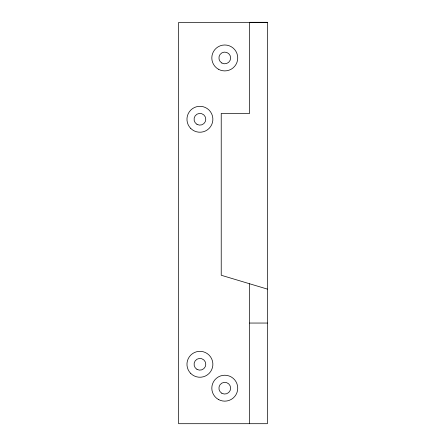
<?xml version="1.0" encoding="UTF-8"?>
<svg xmlns="http://www.w3.org/2000/svg" width="446" height="446" viewBox="0 0 446 446"><rect width="100%" height="100%" fill="white"/><g stroke="black" fill="none" stroke-linecap="round" stroke-linejoin="round"><path stroke-width="0.67" d="M267.388 22.439L178.612 22.439L178.612 423.7L267.388 423.7L267.388 22.3L249.632 22.3L249.632 113.412L221.227 113.412L221.227 275.254L267.388 289.103M249.632 323.049L267.388 323.049M249.632 283.773L249.632 423.7M190.754 128.437A12.962 12.962 0 0 0 212.435 122.622A12.962 12.962 0 0 0 196.563 106.75A12.962 12.962 0 0 0 190.754 128.437M190.754 373.453A12.962 12.962 0 0 0 212.435 367.643A12.962 12.962 0 0 0 196.563 351.766A12.962 12.962 0 0 0 190.754 373.453M218.295 69.175A12.962 12.962 0 0 0 237.735 57.952A12.962 12.962 0 0 0 218.295 46.724A12.962 12.962 0 0 0 218.295 69.175M218.295 399.415A12.962 12.962 0 0 0 237.735 388.193A12.962 12.962 0 0 0 218.295 376.965A12.962 12.962 0 0 0 218.295 399.415M221.846 63.025A5.859 5.859 0 0 0 230.632 57.952A5.859 5.859 0 0 0 221.846 52.879A5.859 5.859 0 0 0 221.846 63.025M221.846 393.266A5.859 5.859 0 0 0 230.632 388.193A5.859 5.859 0 0 0 221.846 383.114A5.859 5.859 0 0 0 221.846 393.266M196.987 124.345A5.859 5.859 0 0 0 205.779 119.272A5.859 5.859 0 0 0 196.987 114.193A5.859 5.859 0 0 0 196.987 124.345M196.987 369.36A5.859 5.859 0 0 0 205.779 364.287A5.859 5.859 0 0 0 196.987 359.214A5.859 5.859 0 0 0 196.987 369.36"/></g></svg>
